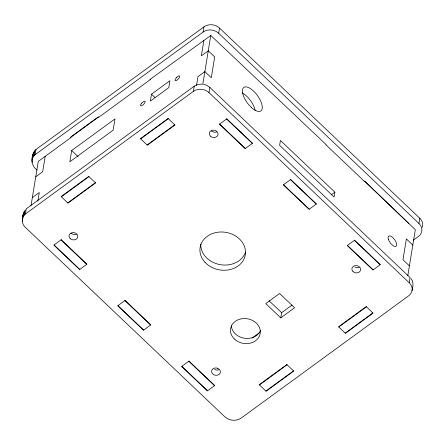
<?xml version="1.0" encoding="UTF-8"?>
<svg xmlns="http://www.w3.org/2000/svg" width="445" height="445" viewBox="0 0 445 445"><rect width="100%" height="100%" fill="white"/><g stroke="black" fill="none" stroke-linecap="round" stroke-linejoin="round"><path stroke-width="0.67" d="M203.593 84.266L206.341 85.112L209.823 87.387L410.09 277.58L409.239 282.781A11.058 9.189 9.3 0 1 408.682 295.791L240.695 418.445C235.972 421.348 229.514 420.709 225.27 417.215L24.87 226.894C21.221 223.384 22.261 217.989 23.285 213.622M37.102 169.968C30.138 165.59 30.655 154.832 35.984 149.481L203.971 26.828A11.058 9.189 9.3 0 1 219.541 28.068L419.807 218.256A11.058 9.189 9.3 0 1 422.272 227.373M31.962 160.895L32.997 154.304M22.25 220.219L23.101 215.013M22.428 218.823L23.702 212.276M32.146 159.505L33.414 152.958M22.311 221.632L22.523 220.331M22.734 219.029L22.951 217.727M32.023 162.308L32.24 161.007M22.851 217.483L23.496 216.214L24.347 211.008M32.563 158.159L33.208 156.89L34.065 151.689M23.496 216.214L24.358 215.046L25.209 209.84M33.208 156.89L34.07 155.722L34.927 150.521M24.358 215.046L25.421 214.001L26.272 208.8L194.259 86.146L197.914 84.439L202.158 84.072M34.07 155.722L35.133 154.682L35.984 149.481M31.044 205.546L38.276 161.402L71.039 137.483L70.61 137.071L98.25 116.896L98.679 117.302L150.388 79.549L149.954 79.143M37.842 201.196L39.266 192.518L32.352 197.563M45.184 156.356L42.67 171.709L35.761 176.754M71.689 150.521L69.843 161.791L113.147 130.179L114.994 118.904L71.689 150.521L78.125 156.629M151.489 94.168L150.349 101.104L168.777 87.654L169.912 80.712L151.489 94.168L154.949 97.455M25.421 214.001L193.408 91.353L194.259 86.146M35.133 154.682L203.12 32.029L203.971 26.828M196.54 85.301L197.953 76.657L204.861 71.612L211.292 77.725L214.701 56.91L208.271 50.797L201.363 55.842L203.877 40.495M202.792 84.244L210.785 35.45L326.152 144.625L325.918 144.792L364.227 181.176M409.239 282.781L208.972 92.593L209.823 87.387M413.355 240.155L418.395 236.473A11.058 9.189 9.3 0 0 418.951 223.462L218.684 33.275L219.541 28.068M280.773 317.864L294.59 307.773L279.582 293.522L265.76 303.612L280.773 317.864L281.624 312.663L292.126 304.992M334.885 192.184L334.089 197.04L279.627 145.326L280.422 140.464L334.885 192.184L331.163 194.904M407.77 275.839L415.33 229.703L365.072 181.577L364.082 181.037M418.951 223.462L419.807 218.256M412.037 290.741C412.854 286.769 414.078 281.941 411.002 278.559M70.822 137.277L98.462 117.096M150.171 79.343L210.785 35.45M61.327 196.801L88.961 176.62M140.67 138.868L168.31 118.693M67.757 202.909L95.397 182.728M147.1 144.975L174.74 124.8M252.098 338.072L259.246 332.854M259.435 384.942L287.075 364.767M338.779 327.014L366.419 306.833M265.871 391.055L293.505 370.874M345.214 333.121L372.849 312.941M216.593 131.987L214.373 132.304L211.308 130.975M76.329 234.393L74.109 234.71L71.044 233.386M359.176 267.389L356.951 267.706L354.771 267.039M218.912 369.801L216.687 370.118L214.507 369.45M412.815 245.05L406.38 238.943L402.975 259.758L409.406 265.865M226.583 118.999L252.315 143.435M290.479 179.68L316.206 204.11M354.37 240.356L380.097 264.792M219.674 124.044L245.406 148.48M283.571 184.725L309.297 209.156M347.462 245.401L373.188 269.837M269.114 300.781L281.624 312.663M60.987 239.905L86.714 264.341M124.878 300.586L150.605 325.017M188.769 361.262L214.501 385.698M54.079 244.95L79.805 269.386M117.97 305.632L143.696 330.062M181.86 366.307L207.593 390.743M365.072 181.577L408.911 223.585M32.819 155.694L32.858 156.634M203.12 32.029A11.058 9.189 9.3 0 1 218.684 33.275M193.408 91.353A11.058 9.189 9.3 0 1 208.972 92.593M242.397 92.994A14.535 6.258 53.9 0 1 255.174 110.421M260.542 330.262A15.008 12.471 9.3 0 1 244.155 338.178A15.008 12.471 9.3 0 1 231.305 325.339M245.573 252.059A22.906 19.035 9.3 0 1 220.097 264.636A22.906 19.035 9.3 0 1 200.767 244.055M141.805 103.029L141.304 103.657A3.159 1.113 -46.5 0 0 141.432 105.871A3.159 1.113 -46.5 0 0 144.909 102.573A3.159 1.113 -46.5 0 0 143.574 101.499L141.805 103.029M176.498 77.636L175.981 78.259A3.159 1.113 -46.5 0 0 175.575 80.712A3.159 1.113 -46.5 0 0 178.834 78.337A3.159 1.113 -46.5 0 0 179.235 75.884L178.801 75.956A3.159 1.113 -46.5 0 0 176.498 77.636M88.75 176.42L61.11 196.595L67.974 203.115L95.608 182.934L88.75 176.42M168.093 118.487L140.453 138.668L147.317 145.181L174.952 125.001L168.093 118.487M61.215 239.738L53.845 245.123L79.577 269.553L86.947 264.174L61.215 239.738M226.816 118.832L219.446 124.211L245.173 148.647L252.543 143.268L226.816 118.832M125.112 300.42L117.741 305.798L143.468 330.234L150.838 324.85L125.112 300.42M290.707 179.507L283.337 184.892L309.069 209.322L316.434 203.944L290.707 179.507M189.003 361.095L181.632 366.474L207.359 390.91L214.729 385.531L189.003 361.095M354.598 240.189L347.233 245.568L372.96 270.004L380.33 264.625L354.598 240.189M286.858 364.561L259.224 384.741L266.082 391.255L293.722 371.074L286.858 364.561M366.202 306.627L338.567 326.808L345.426 333.327L373.066 313.147L366.202 306.627M217.288 368.176L216.153 367.959A4.422 3.677 9.3 0 0 211.937 372.877A4.422 3.677 9.3 0 0 219.268 374.278A4.422 3.677 9.3 0 0 217.288 368.176M251.258 107.356L248.733 104.703A14.535 6.258 53.9 0 1 245.462 86.87A14.535 6.258 53.9 0 1 261.76 104.03A14.535 6.258 53.9 0 1 251.258 107.356M210.452 136.181A4.422 3.677 9.3 0 0 217.889 135.119A4.422 3.677 9.3 0 0 212.693 130.179A4.422 3.677 9.3 0 0 210.452 136.181M353.035 271.584A4.422 3.677 9.3 0 0 360.472 270.521A4.422 3.677 9.3 0 0 355.271 265.587A4.422 3.677 9.3 0 0 353.035 271.584M70.188 238.587A4.422 3.677 9.3 0 0 77.625 237.524A4.422 3.677 9.3 0 0 72.429 232.59A4.422 3.677 9.3 0 0 70.188 238.587M388.39 239.393A6.319 2.72 53.9 0 0 395.816 246.447A6.319 2.72 53.9 0 0 392.957 237.719A6.319 2.72 53.9 0 0 388.39 239.393M234.459 339.073A15.008 12.471 9.3 0 0 259.685 335.469A15.008 12.471 9.3 0 0 242.047 318.715A15.008 12.471 9.3 0 0 234.459 339.073M205.006 262.289A22.906 19.035 9.3 0 0 244.021 259.007A22.906 19.035 9.3 0 0 219.118 232.073A22.906 19.035 9.3 0 0 205.006 262.289"/></g></svg>
